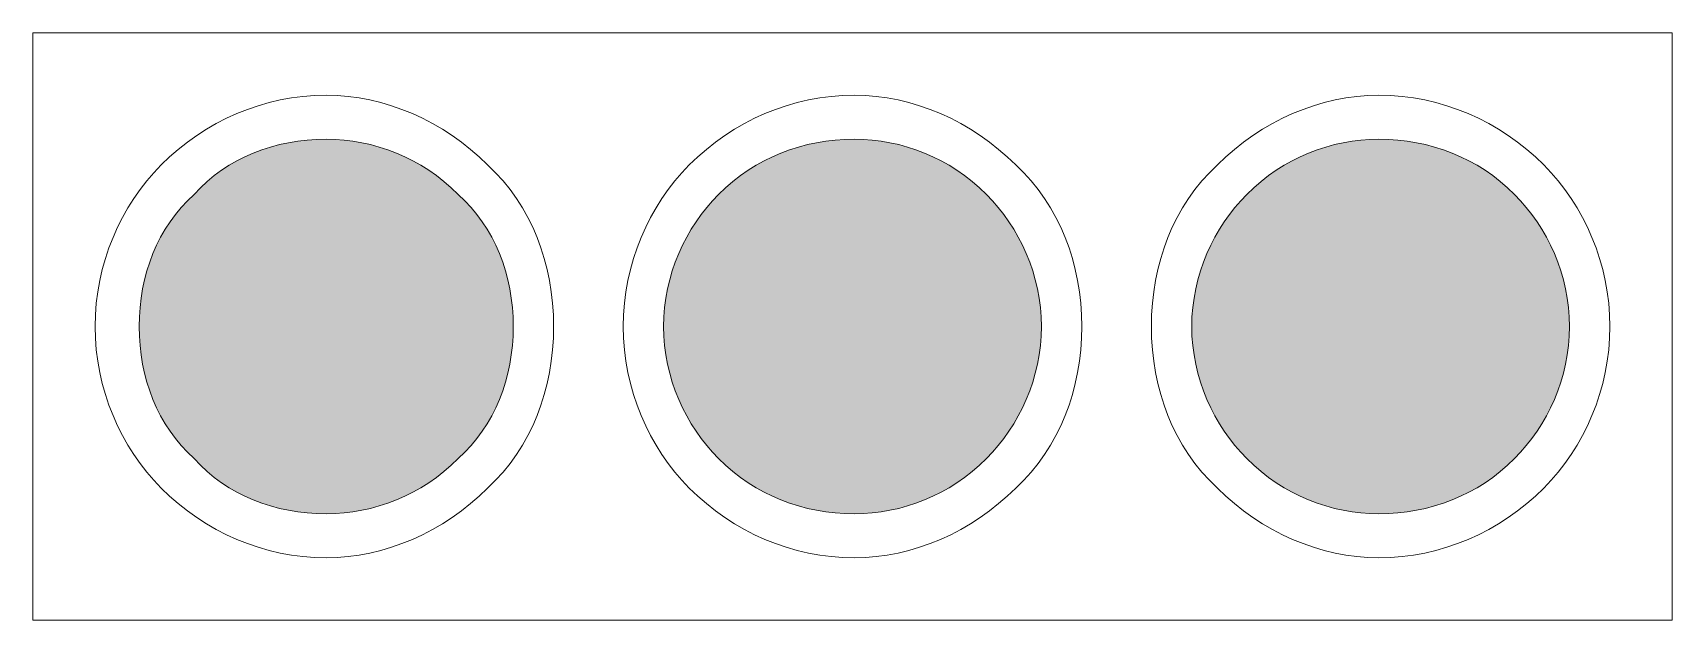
# Model space of a CAD drawing. Header units: metres. Extents: x 15 to 552, y 40 to 232.
import ezdxf

# ---------------------------------------------------------------- set-up
doc = ezdxf.new("R2010")
doc.units = ezdxf.units.M
for name, color, linetype, true_color in [('FILL_LIME_00FF00', 7, 'Continuous', 0x00ff00), ('FILL_RED_FF0000', 7, 'Continuous', 0xff0000), ('FILL_YELLOW_FFFF00', 7, 'Continuous', 0xffff00), ('STROKE_BLACK_000000', 7, 'Continuous', 0x000000)]:
    doc.layers.add(name, color=color, linetype=linetype, true_color=true_color)

msp = doc.modelspace()

# ---------------------------------------------------------------- hatches: boundary and pattern name
at = {"layer": 'FILL_LIME_00FF00', "true_color": 0x00ff00}
h = msp.add_hatch(color=7, dxfattribs=at)
h.dxf.hatch_style = 1
h.paths.add_polyline_path([(458.75, 196.97), (461.85, 196.76), (464.92, 196.41), (467.95, 195.91), (470.94, 195.28), (473.88, 194.51), (476.77, 193.59), (479.61, 192.54), (482.39, 191.34), (485.12, 190.01), (487.78, 188.53), (490.37, 186.91), (492.9, 185.16), (495.35, 183.26), (497.72, 181.22), (500.01, 179.04), (501.99, 176.96), (503.88, 174.77), (505.68, 172.48), (507.38, 170.1), (508.97, 167.62), (510.45, 165.05), (511.82, 162.41), (513.06, 159.69), (514.18, 156.9), (515.16, 154.04), (516.01, 151.13), (516.72, 148.16), (517.27, 145.14), (517.68, 142.08), (517.93, 138.98), (518.01, 135.84), (517.93, 132.7), (517.68, 129.6), (517.27, 126.54), (516.72, 123.52), (516.01, 120.55), (515.16, 117.64), (514.18, 114.78), (513.06, 111.99), (511.82, 109.27), (510.45, 106.63), (508.97, 104.06), (507.38, 101.58), (505.68, 99.2), (503.88, 96.91), (501.99, 94.72), (500.01, 92.64), (497.72, 90.46), (495.35, 88.42), (492.9, 86.52), (490.37, 84.76), (487.78, 83.15), (485.12, 81.67), (482.39, 80.34), (479.61, 79.14), (476.77, 78.09), (473.88, 77.17), (470.94, 76.4), (467.95, 75.76), (464.92, 75.27), (461.85, 74.92), (458.75, 74.71), (455.61, 74.64), (452.69, 74.71), (449.77, 74.92), (446.86, 75.27), (443.97, 75.76), (441.09, 76.4), (438.25, 77.17), (435.44, 78.09), (432.66, 79.14), (429.93, 80.34), (427.24, 81.67), (424.6, 83.15), (422.03, 84.76), (419.52, 86.52), (417.07, 88.42), (414.7, 90.46), (412.41, 92.64), (410.43, 94.72), (408.54, 96.91), (406.74, 99.2), (405.04, 101.58), (403.45, 104.06), (401.97, 106.63), (400.6, 109.27), (399.36, 111.99), (398.24, 114.78), (397.26, 117.64), (396.41, 120.55), (395.7, 123.52), (395.15, 126.54), (394.74, 129.6), (394.49, 132.7), (394.41, 135.84), (394.49, 138.98), (394.74, 142.08), (395.15, 145.14), (395.7, 148.16), (396.41, 151.13), (397.26, 154.04), (398.24, 156.9), (399.36, 159.69), (400.6, 162.41), (401.97, 165.05), (403.45, 167.62), (405.04, 170.1), (406.74, 172.48), (408.54, 174.77), (410.43, 176.96), (412.41, 179.04), (414.7, 181.22), (417.07, 183.26), (419.52, 185.16), (422.03, 186.91), (424.6, 188.53), (427.24, 190.01), (429.93, 191.34), (432.66, 192.54), (435.44, 193.59), (438.25, 194.51), (441.09, 195.28), (443.97, 195.91), (446.86, 196.41), (449.77, 196.76), (452.69, 196.97), (455.61, 197.04), (458.75, 196.97)])
at = {"layer": 'FILL_RED_FF0000', "true_color": 0xff0000}
h = msp.add_hatch(color=7, dxfattribs=at)
h.dxf.hatch_style = 1
h.paths.add_polyline_path([(114.13, 196.97), (117.05, 196.76), (119.96, 196.41), (122.85, 195.91), (125.73, 195.28), (128.57, 194.51), (131.38, 193.59), (134.16, 192.54), (136.89, 191.34), (139.58, 190.01), (142.22, 188.53), (144.79, 186.91), (147.3, 185.16), (149.75, 183.26), (152.12, 181.22), (154.41, 179.04), (156.59, 176.96), (158.63, 174.77), (160.53, 172.48), (162.28, 170.1), (163.9, 167.62), (165.38, 165.05), (166.71, 162.41), (167.91, 159.69), (168.96, 156.9), (169.88, 154.04), (170.65, 151.13), (171.28, 148.16), (171.78, 145.14), (172.13, 142.08), (172.34, 138.98), (172.41, 135.84), (172.34, 132.7), (172.13, 129.6), (171.78, 126.54), (171.28, 123.52), (170.65, 120.55), (169.88, 117.64), (168.96, 114.78), (167.91, 111.99), (166.71, 109.27), (165.38, 106.63), (163.9, 104.06), (162.28, 101.58), (160.53, 99.2), (158.63, 96.91), (156.59, 94.72), (154.41, 92.64), (152.12, 90.46), (149.75, 88.42), (147.3, 86.52), (144.79, 84.76), (142.22, 83.15), (139.58, 81.67), (136.89, 80.34), (134.16, 79.14), (131.38, 78.09), (128.57, 77.17), (125.73, 76.4), (122.85, 75.76), (119.96, 75.27), (117.05, 74.92), (114.13, 74.71), (111.21, 74.64), (108.07, 74.71), (104.97, 74.92), (101.91, 75.27), (98.89, 75.76), (95.92, 76.4), (93.01, 77.17), (90.15, 78.09), (87.36, 79.14), (84.64, 80.34), (82, 81.67), (79.43, 83.15), (76.95, 84.76), (74.57, 86.52), (72.28, 88.42), (70.09, 90.46), (68.01, 92.64), (65.83, 94.72), (63.79, 96.91), (61.89, 99.2), (60.13, 101.58), (58.52, 104.06), (57.04, 106.63), (55.71, 109.27), (54.51, 111.99), (53.46, 114.78), (52.54, 117.64), (51.77, 120.55), (51.13, 123.52), (50.64, 126.54), (50.29, 129.6), (50.08, 132.7), (50.01, 135.84), (50.08, 138.98), (50.29, 142.08), (50.64, 145.14), (51.13, 148.16), (51.77, 151.13), (52.54, 154.04), (53.46, 156.9), (54.51, 159.69), (55.71, 162.41), (57.04, 165.05), (58.52, 167.62), (60.13, 170.1), (61.89, 172.48), (63.79, 174.77), (65.83, 176.96), (68.01, 179.04), (70.09, 181.22), (72.28, 183.26), (74.57, 185.16), (76.95, 186.91), (79.43, 188.53), (82, 190.01), (84.64, 191.34), (87.36, 192.54), (90.15, 193.59), (93.01, 194.51), (95.92, 195.28), (98.89, 195.91), (101.91, 196.41), (104.97, 196.76), (108.07, 196.97), (111.21, 197.04), (114.13, 196.97)])
at = {"layer": 'FILL_YELLOW_FFFF00', "true_color": 0xffff00}
h = msp.add_hatch(color=7, dxfattribs=at)
h.dxf.hatch_style = 1
h.paths.add_polyline_path([(286.93, 196.97), (289.85, 196.76), (292.76, 196.41), (295.65, 195.91), (298.53, 195.28), (301.37, 194.51), (304.18, 193.59), (306.96, 192.54), (309.69, 191.34), (312.38, 190.01), (315.02, 188.53), (317.59, 186.91), (320.1, 185.16), (322.55, 183.26), (324.92, 181.22), (327.21, 179.04), (329.19, 176.96), (331.08, 174.77), (332.88, 172.48), (334.58, 170.1), (336.17, 167.62), (337.65, 165.05), (339.02, 162.41), (340.26, 159.69), (341.38, 156.9), (342.36, 154.04), (343.21, 151.13), (343.92, 148.16), (344.47, 145.14), (344.88, 142.08), (345.13, 138.98), (345.21, 135.84), (345.13, 132.7), (344.88, 129.6), (344.47, 126.54), (343.92, 123.52), (343.21, 120.55), (342.36, 117.64), (341.38, 114.78), (340.26, 111.99), (339.02, 109.27), (337.65, 106.63), (336.17, 104.06), (334.58, 101.58), (332.88, 99.2), (331.08, 96.91), (329.19, 94.72), (327.21, 92.64), (324.92, 90.46), (322.55, 88.42), (320.1, 86.52), (317.59, 84.76), (315.02, 83.15), (312.38, 81.67), (309.69, 80.34), (306.96, 79.14), (304.18, 78.09), (301.37, 77.17), (298.53, 76.4), (295.65, 75.76), (292.76, 75.27), (289.85, 74.92), (286.93, 74.71), (284.01, 74.64), (280.87, 74.71), (277.77, 74.92), (274.7, 75.27), (271.67, 75.76), (268.68, 76.4), (265.74, 77.17), (262.85, 78.09), (260.01, 79.14), (257.23, 80.34), (254.5, 81.67), (251.84, 83.15), (249.25, 84.76), (246.72, 86.52), (244.27, 88.42), (241.9, 90.46), (239.61, 92.64), (237.63, 94.72), (235.74, 96.91), (233.94, 99.2), (232.24, 101.58), (230.65, 104.06), (229.17, 106.63), (227.8, 109.27), (226.56, 111.99), (225.44, 114.78), (224.46, 117.64), (223.61, 120.55), (222.9, 123.52), (222.35, 126.54), (221.94, 129.6), (221.69, 132.7), (221.61, 135.84), (221.69, 138.98), (221.94, 142.08), (222.35, 145.14), (222.9, 148.16), (223.61, 151.13), (224.46, 154.04), (225.44, 156.9), (226.56, 159.69), (227.8, 162.41), (229.17, 165.05), (230.65, 167.62), (232.24, 170.1), (233.94, 172.48), (235.74, 174.77), (237.63, 176.96), (239.61, 179.04), (241.9, 181.22), (244.27, 183.26), (246.72, 185.16), (249.25, 186.91), (251.84, 188.53), (254.5, 190.01), (257.23, 191.34), (260.01, 192.54), (262.85, 193.59), (265.74, 194.51), (268.68, 195.28), (271.67, 195.91), (274.7, 196.41), (277.77, 196.76), (280.87, 196.97), (284.01, 197.04), (286.93, 196.97)])

# ---------------------------------------------------------------- linework, layer by layer
at = {"layer": 'FILL_LIME_00FF00', "lineweight": 0, "true_color": 0x00ff00}
msp.add_lwpolyline([(458.75, 196.97), (461.85, 196.76), (464.92, 196.41), (467.95, 195.91), (470.94, 195.28), (473.88, 194.51), (476.77, 193.59), (479.61, 192.54), (482.39, 191.34), (485.12, 190.01), (487.78, 188.53), (490.37, 186.91), (492.9, 185.16), (495.35, 183.26), (497.72, 181.22), (500.01, 179.04), (501.99, 176.96), (503.88, 174.77), (505.68, 172.48), (507.38, 170.1), (508.97, 167.62), (510.45, 165.05), (511.82, 162.41), (513.06, 159.69), (514.18, 156.9), (515.16, 154.04), (516.01, 151.13), (516.72, 148.16), (517.27, 145.14), (517.68, 142.08), (517.93, 138.98), (518.01, 135.84), (517.93, 132.7), (517.68, 129.6), (517.27, 126.54), (516.72, 123.52), (516.01, 120.55), (515.16, 117.64), (514.18, 114.78), (513.06, 111.99), (511.82, 109.27), (510.45, 106.63), (508.97, 104.06), (507.38, 101.58), (505.68, 99.2), (503.88, 96.91), (501.99, 94.72), (500.01, 92.64), (497.72, 90.46), (495.35, 88.42), (492.9, 86.52), (490.37, 84.76), (487.78, 83.15), (485.12, 81.67), (482.39, 80.34), (479.61, 79.14), (476.77, 78.09), (473.88, 77.17), (470.94, 76.4), (467.95, 75.76), (464.92, 75.27), (461.85, 74.92), (458.75, 74.71), (455.61, 74.64), (452.69, 74.71), (449.77, 74.92), (446.86, 75.27), (443.97, 75.76), (441.09, 76.4), (438.25, 77.17), (435.44, 78.09), (432.66, 79.14), (429.93, 80.34), (427.24, 81.67), (424.6, 83.15), (422.03, 84.76), (419.52, 86.52), (417.07, 88.42), (414.7, 90.46), (412.41, 92.64), (410.43, 94.72), (408.54, 96.91), (406.74, 99.2), (405.04, 101.58), (403.45, 104.06), (401.97, 106.63), (400.6, 109.27), (399.36, 111.99), (398.24, 114.78), (397.26, 117.64), (396.41, 120.55), (395.7, 123.52), (395.15, 126.54), (394.74, 129.6), (394.49, 132.7), (394.41, 135.84), (394.49, 138.98), (394.74, 142.08), (395.15, 145.14), (395.7, 148.16), (396.41, 151.13), (397.26, 154.04), (398.24, 156.9), (399.36, 159.69), (400.6, 162.41), (401.97, 165.05), (403.45, 167.62), (405.04, 170.1), (406.74, 172.48), (408.54, 174.77), (410.43, 176.96), (412.41, 179.04), (414.7, 181.22), (417.07, 183.26), (419.52, 185.16), (422.03, 186.91), (424.6, 188.53), (427.24, 190.01), (429.93, 191.34), (432.66, 192.54), (435.44, 193.59), (438.25, 194.51), (441.09, 195.28), (443.97, 195.91), (446.86, 196.41), (449.77, 196.76), (452.69, 196.97), (455.61, 197.04)], close=True, dxfattribs=at)
at = {"layer": 'FILL_RED_FF0000', "lineweight": 0, "true_color": 0xff0000}
msp.add_lwpolyline([(114.13, 196.97), (117.05, 196.76), (119.96, 196.41), (122.85, 195.91), (125.73, 195.28), (128.57, 194.51), (131.38, 193.59), (134.16, 192.54), (136.89, 191.34), (139.58, 190.01), (142.22, 188.53), (144.79, 186.91), (147.3, 185.16), (149.75, 183.26), (152.12, 181.22), (154.41, 179.04), (156.59, 176.96), (158.63, 174.77), (160.53, 172.48), (162.28, 170.1), (163.9, 167.62), (165.38, 165.05), (166.71, 162.41), (167.91, 159.69), (168.96, 156.9), (169.88, 154.04), (170.65, 151.13), (171.28, 148.16), (171.78, 145.14), (172.13, 142.08), (172.34, 138.98), (172.41, 135.84), (172.34, 132.7), (172.13, 129.6), (171.78, 126.54), (171.28, 123.52), (170.65, 120.55), (169.88, 117.64), (168.96, 114.78), (167.91, 111.99), (166.71, 109.27), (165.38, 106.63), (163.9, 104.06), (162.28, 101.58), (160.53, 99.2), (158.63, 96.91), (156.59, 94.72), (154.41, 92.64), (152.12, 90.46), (149.75, 88.42), (147.3, 86.52), (144.79, 84.76), (142.22, 83.15), (139.58, 81.67), (136.89, 80.34), (134.16, 79.14), (131.38, 78.09), (128.57, 77.17), (125.73, 76.4), (122.85, 75.76), (119.96, 75.27), (117.05, 74.92), (114.13, 74.71), (111.21, 74.64), (108.07, 74.71), (104.97, 74.92), (101.91, 75.27), (98.89, 75.76), (95.92, 76.4), (93.01, 77.17), (90.15, 78.09), (87.36, 79.14), (84.64, 80.34), (82, 81.67), (79.43, 83.15), (76.95, 84.76), (74.57, 86.52), (72.28, 88.42), (70.09, 90.46), (68.01, 92.64), (65.83, 94.72), (63.79, 96.91), (61.89, 99.2), (60.13, 101.58), (58.52, 104.06), (57.04, 106.63), (55.71, 109.27), (54.51, 111.99), (53.46, 114.78), (52.54, 117.64), (51.77, 120.55), (51.13, 123.52), (50.64, 126.54), (50.29, 129.6), (50.08, 132.7), (50.01, 135.84), (50.08, 138.98), (50.29, 142.08), (50.64, 145.14), (51.13, 148.16), (51.77, 151.13), (52.54, 154.04), (53.46, 156.9), (54.51, 159.69), (55.71, 162.41), (57.04, 165.05), (58.52, 167.62), (60.13, 170.1), (61.89, 172.48), (63.79, 174.77), (65.83, 176.96), (68.01, 179.04), (70.09, 181.22), (72.28, 183.26), (74.57, 185.16), (76.95, 186.91), (79.43, 188.53), (82, 190.01), (84.64, 191.34), (87.36, 192.54), (90.15, 193.59), (93.01, 194.51), (95.92, 195.28), (98.89, 195.91), (101.91, 196.41), (104.97, 196.76), (108.07, 196.97), (111.21, 197.04)], close=True, dxfattribs=at)
at = {"layer": 'FILL_YELLOW_FFFF00', "lineweight": 0, "true_color": 0xffff00}
msp.add_lwpolyline([(286.93, 196.97), (289.85, 196.76), (292.76, 196.41), (295.65, 195.91), (298.53, 195.28), (301.37, 194.51), (304.18, 193.59), (306.96, 192.54), (309.69, 191.34), (312.38, 190.01), (315.02, 188.53), (317.59, 186.91), (320.1, 185.16), (322.55, 183.26), (324.92, 181.22), (327.21, 179.04), (329.19, 176.96), (331.08, 174.77), (332.88, 172.48), (334.58, 170.1), (336.17, 167.62), (337.65, 165.05), (339.02, 162.41), (340.26, 159.69), (341.38, 156.9), (342.36, 154.04), (343.21, 151.13), (343.92, 148.16), (344.47, 145.14), (344.88, 142.08), (345.13, 138.98), (345.21, 135.84), (345.13, 132.7), (344.88, 129.6), (344.47, 126.54), (343.92, 123.52), (343.21, 120.55), (342.36, 117.64), (341.38, 114.78), (340.26, 111.99), (339.02, 109.27), (337.65, 106.63), (336.17, 104.06), (334.58, 101.58), (332.88, 99.2), (331.08, 96.91), (329.19, 94.72), (327.21, 92.64), (324.92, 90.46), (322.55, 88.42), (320.1, 86.52), (317.59, 84.76), (315.02, 83.15), (312.38, 81.67), (309.69, 80.34), (306.96, 79.14), (304.18, 78.09), (301.37, 77.17), (298.53, 76.4), (295.65, 75.76), (292.76, 75.27), (289.85, 74.92), (286.93, 74.71), (284.01, 74.64), (280.87, 74.71), (277.77, 74.92), (274.7, 75.27), (271.67, 75.76), (268.68, 76.4), (265.74, 77.17), (262.85, 78.09), (260.01, 79.14), (257.23, 80.34), (254.5, 81.67), (251.84, 83.15), (249.25, 84.76), (246.72, 86.52), (244.27, 88.42), (241.9, 90.46), (239.61, 92.64), (237.63, 94.72), (235.74, 96.91), (233.94, 99.2), (232.24, 101.58), (230.65, 104.06), (229.17, 106.63), (227.8, 109.27), (226.56, 111.99), (225.44, 114.78), (224.46, 117.64), (223.61, 120.55), (222.9, 123.52), (222.35, 126.54), (221.94, 129.6), (221.69, 132.7), (221.61, 135.84), (221.69, 138.98), (221.94, 142.08), (222.35, 145.14), (222.9, 148.16), (223.61, 151.13), (224.46, 154.04), (225.44, 156.9), (226.56, 159.69), (227.8, 162.41), (229.17, 165.05), (230.65, 167.62), (232.24, 170.1), (233.94, 172.48), (235.74, 174.77), (237.63, 176.96), (239.61, 179.04), (241.9, 181.22), (244.27, 183.26), (246.72, 185.16), (249.25, 186.91), (251.84, 188.53), (254.5, 190.01), (257.23, 191.34), (260.01, 192.54), (262.85, 193.59), (265.74, 194.51), (268.68, 195.28), (271.67, 195.91), (274.7, 196.41), (277.77, 196.76), (280.87, 196.97), (284.01, 197.04)], close=True, dxfattribs=at)
at = {"layer": 'STROKE_BLACK_000000', "lineweight": 0, "true_color": 0x000000}
for points in [[(551.61, 231.84), (15.21, 231.84), (15.21, 39.84), (551.61, 39.84), (551.61, 231.84)], [(111.21, 211.44), (107.4, 211.34), (103.62, 211.05), (99.89, 210.57), (96.19, 209.9), (92.55, 209.05), (88.96, 208.02), (85.43, 206.82), (81.96, 205.44), (78.56, 203.89), (75.25, 202.18), (72.01, 200.31), (68.85, 198.28), (65.79, 196.09), (62.83, 193.75), (59.97, 191.27), (57.21, 188.64), (54.79, 186.1), (52.49, 183.42), (50.31, 180.61), (48.27, 177.69), (46.35, 174.65), (44.57, 171.51), (42.94, 168.27), (41.46, 164.94), (40.13, 161.52), (38.96, 158.03), (37.96, 154.47), (37.13, 150.84), (36.47, 147.16), (36, 143.42), (35.71, 139.65), (35.61, 135.84), (35.71, 132.03), (36, 128.26), (36.47, 124.52), (37.13, 120.84), (37.96, 117.21), (38.96, 113.65), (40.13, 110.16), (41.46, 106.74), (42.94, 103.41), (44.57, 100.17), (46.35, 97.03), (48.27, 93.99), (50.31, 91.07), (52.49, 88.26), (54.79, 85.58), (57.21, 83.04), (59.97, 80.41), (62.83, 77.93), (65.79, 75.59), (68.85, 73.4), (72.01, 71.37), (75.25, 69.5), (78.56, 67.79), (81.96, 66.24), (85.43, 64.86), (88.96, 63.66), (92.55, 62.63), (96.19, 61.78), (99.89, 61.11), (103.62, 60.63), (107.4, 60.34), (111.21, 60.24), (114.81, 60.34), (118.4, 60.63), (121.98, 61.11), (125.53, 61.78), (129.06, 62.63), (132.56, 63.66), (136.01, 64.86), (139.41, 66.24), (142.76, 67.79), (146.04, 69.5), (149.25, 71.37), (152.38, 73.4), (155.44, 75.59), (158.39, 77.93), (161.25, 80.41), (164.01, 83.04), (166.63, 85.58), (169.07, 88.26), (171.35, 91.07), (173.46, 93.99), (175.4, 97.03), (177.17, 100.17), (178.78, 103.41), (180.21, 106.74), (181.48, 110.16), (182.57, 113.65), (183.5, 117.21), (184.26, 120.84), (184.85, 124.52), (185.27, 128.26), (185.53, 132.03), (185.61, 135.84), (185.53, 139.65), (185.27, 143.42), (184.85, 147.16), (184.26, 150.84), (183.5, 154.47), (182.57, 158.03), (181.48, 161.52), (180.21, 164.94), (178.78, 168.27), (177.17, 171.51), (175.4, 174.65), (173.46, 177.69), (171.35, 180.61), (169.07, 183.42), (166.63, 186.1), (164.01, 188.64), (161.25, 191.27), (158.39, 193.75), (155.44, 196.09), (152.38, 198.28), (149.25, 200.31), (146.04, 202.18), (142.76, 203.89), (139.41, 205.44), (136.01, 206.82), (132.56, 208.02), (129.06, 209.05), (125.53, 209.9), (121.98, 210.57), (118.4, 211.05), (114.81, 211.34), (111.21, 211.44)], [(284.01, 211.44), (280.2, 211.34), (276.42, 211.05), (272.69, 210.57), (268.99, 209.9), (265.35, 209.05), (261.76, 208.02), (258.23, 206.82), (254.76, 205.44), (251.36, 203.89), (248.05, 202.18), (244.81, 200.31), (241.65, 198.28), (238.59, 196.09), (235.63, 193.75), (232.77, 191.27), (230.01, 188.64), (227.59, 186.1), (225.29, 183.42), (223.11, 180.61), (221.07, 177.69), (219.15, 174.65), (217.37, 171.51), (215.74, 168.27), (214.26, 164.94), (212.93, 161.52), (211.76, 158.03), (210.76, 154.47), (209.93, 150.84), (209.27, 147.16), (208.8, 143.42), (208.51, 139.65), (208.41, 135.84), (208.51, 132.03), (208.8, 128.26), (209.27, 124.52), (209.93, 120.84), (210.76, 117.21), (211.76, 113.65), (212.93, 110.16), (214.26, 106.74), (215.74, 103.41), (217.37, 100.17), (219.15, 97.03), (221.07, 93.99), (223.11, 91.07), (225.29, 88.26), (227.59, 85.58), (230.01, 83.04), (232.77, 80.41), (235.63, 77.93), (238.59, 75.59), (241.65, 73.4), (244.81, 71.37), (248.05, 69.5), (251.36, 67.79), (254.76, 66.24), (258.23, 64.86), (261.76, 63.66), (265.35, 62.63), (268.99, 61.78), (272.69, 61.11), (276.42, 60.63), (280.2, 60.34), (284.01, 60.24), (287.61, 60.34), (291.2, 60.63), (294.78, 61.11), (298.33, 61.78), (301.86, 62.63), (305.36, 63.66), (308.81, 64.86), (312.21, 66.24), (315.56, 67.79), (318.84, 69.5), (322.05, 71.37), (325.18, 73.4), (328.24, 75.59), (331.19, 77.93), (334.05, 80.41), (336.81, 83.04), (339.43, 85.58), (341.87, 88.26), (344.15, 91.07), (346.26, 93.99), (348.2, 97.03), (349.97, 100.17), (351.58, 103.41), (353.01, 106.74), (354.28, 110.16), (355.37, 113.65), (356.3, 117.21), (357.06, 120.84), (357.65, 124.52), (358.07, 128.26), (358.33, 132.03), (358.41, 135.84), (358.33, 139.65), (358.07, 143.42), (357.65, 147.16), (357.06, 150.84), (356.3, 154.47), (355.37, 158.03), (354.28, 161.52), (353.01, 164.94), (351.58, 168.27), (349.97, 171.51), (348.2, 174.65), (346.26, 177.69), (344.15, 180.61), (341.87, 183.42), (339.43, 186.1), (336.81, 188.64), (334.05, 191.27), (331.19, 193.75), (328.24, 196.09), (325.18, 198.28), (322.05, 200.31), (318.84, 202.18), (315.56, 203.89), (312.21, 205.44), (308.81, 206.82), (305.36, 208.02), (301.86, 209.05), (298.33, 209.9), (294.78, 210.57), (291.2, 211.05), (287.61, 211.34), (284.01, 211.44)], [(455.61, 211.44), (452.01, 211.34), (448.42, 211.05), (444.84, 210.57), (441.28, 209.9), (437.76, 209.05), (434.26, 208.02), (430.81, 206.82), (427.41, 205.44), (424.06, 203.89), (420.78, 202.18), (417.57, 200.31), (414.43, 198.28), (411.38, 196.09), (408.43, 193.75), (405.57, 191.27), (402.81, 188.64), (400.19, 186.1), (397.75, 183.42), (395.47, 180.61), (393.36, 177.69), (391.42, 174.65), (389.65, 171.51), (388.04, 168.27), (386.61, 164.94), (385.34, 161.52), (384.25, 158.03), (383.32, 154.47), (382.56, 150.84), (381.97, 147.16), (381.55, 143.42), (381.29, 139.65), (381.21, 135.84), (381.29, 132.03), (381.55, 128.26), (381.97, 124.52), (382.56, 120.84), (383.32, 117.21), (384.25, 113.65), (385.34, 110.16), (386.61, 106.74), (388.04, 103.41), (389.65, 100.17), (391.42, 97.03), (393.36, 93.99), (395.47, 91.07), (397.75, 88.26), (400.19, 85.58), (402.81, 83.04), (405.57, 80.41), (408.43, 77.93), (411.38, 75.59), (414.43, 73.4), (417.57, 71.37), (420.78, 69.5), (424.06, 67.79), (427.41, 66.24), (430.81, 64.86), (434.26, 63.66), (437.76, 62.63), (441.28, 61.78), (444.84, 61.11), (448.42, 60.63), (452.01, 60.34), (455.61, 60.24), (459.42, 60.34), (463.2, 60.63), (466.93, 61.11), (470.63, 61.78), (474.27, 62.63), (477.86, 63.66), (481.39, 64.86), (484.86, 66.24), (488.26, 67.79), (491.57, 69.5), (494.81, 71.37), (497.97, 73.4), (501.03, 75.59), (503.99, 77.93), (506.85, 80.41), (509.61, 83.04), (512.03, 85.58), (514.33, 88.26), (516.51, 91.07), (518.55, 93.99), (520.47, 97.03), (522.25, 100.17), (523.88, 103.41), (525.36, 106.74), (526.69, 110.16), (527.86, 113.65), (528.86, 117.21), (529.69, 120.84), (530.35, 124.52), (530.82, 128.26), (531.11, 132.03), (531.21, 135.84), (531.11, 139.65), (530.82, 143.42), (530.35, 147.16), (529.69, 150.84), (528.86, 154.47), (527.86, 158.03), (526.69, 161.52), (525.36, 164.94), (523.88, 168.27), (522.25, 171.51), (520.47, 174.65), (518.55, 177.69), (516.51, 180.61), (514.33, 183.42), (512.03, 186.1), (509.61, 188.64), (506.85, 191.27), (503.99, 193.75), (501.03, 196.09), (497.97, 198.28), (494.81, 200.31), (491.57, 202.18), (488.26, 203.89), (484.86, 205.44), (481.39, 206.82), (477.86, 208.02), (474.27, 209.05), (470.63, 209.9), (466.93, 210.57), (463.2, 211.05), (459.42, 211.34), (455.61, 211.44)]]:
    msp.add_lwpolyline(points, dxfattribs=at)

doc.saveas('drawing.dxf')
